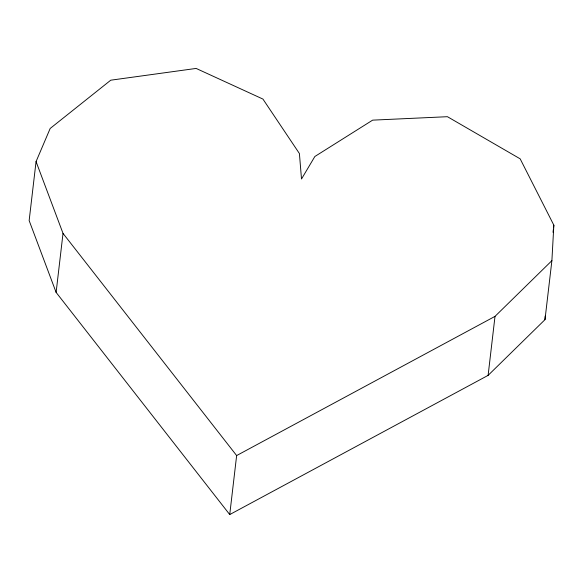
<?xml version="1.0" encoding="UTF-8"?>
<svg xmlns="http://www.w3.org/2000/svg" width="583" height="583" viewBox="0 0 583 583"><rect width="100%" height="100%" fill="white"/><g stroke="black" fill="none" stroke-linecap="round" stroke-linejoin="round"><path stroke-width="0.87" d="M544.981 319.659L551.89 260.659L553.85 225.198L520.16 158.831L447.431 116.702L372.646 120.142L314.856 156.499L301.506 179.01L299.407 153.533L262.926 99.066L196.128 68.43L110.755 80.192L50.182 128.457L36.059 161.586L29.15 220.585L56.114 292.396L229.731 514.57L488.109 375.372L544.981 319.659L545.178 316.022M56.114 292.396L63.022 233.397L36.059 161.586M229.731 514.57L236.64 455.563L63.022 233.397M488.109 375.372L495.011 316.372L551.89 260.659M553.012 232.347L553.325 229.666M553.537 227.88L553.85 225.198M236.64 455.563L495.011 316.372"/></g></svg>
